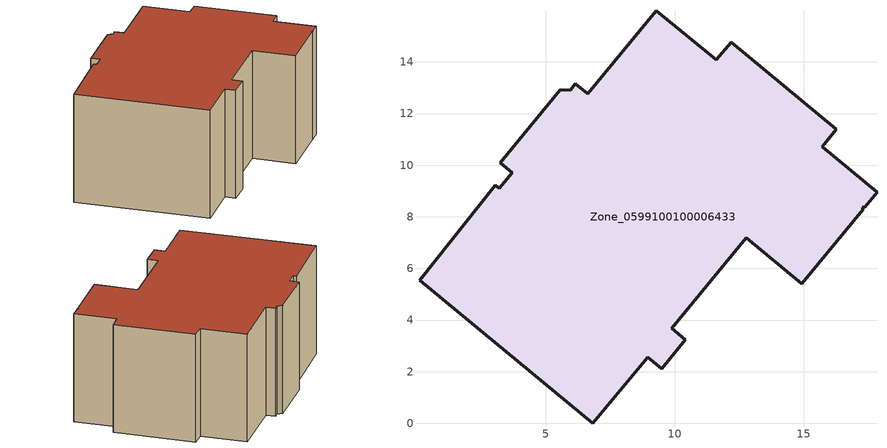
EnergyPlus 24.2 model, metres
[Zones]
Zone_0599100100006433
 floor ground (C_G): 3.7,9.71 3.24,10.09 5.57,12.92 5.96,12.91 6.15,13.15 6.62,12.77 9.29,15.98 11.6,14.08 12.18,14.77 16.26,11.39 15.71,10.72 17.84,8.95 17.36,8.37 17.26,8.36 17.3,8.29 14.92,5.41 12.77,7.19 9.88,3.69 10.42,3.23 9.49,2.12 8.95,2.57 6.83,0 0.11,5.54 3.04,9.23 3.2,9.1 z0
 wall outside (C_F): 16.26,11.39 12.18,14.77 11.6,14.08 9.29,15.98 6.62,12.77 6.15,13.15 5.96,12.91 5.57,12.92 3.24,10.09 3.7,9.71 3.2,9.1 3.04,9.23 0.11,5.54 6.83,0 8.95,2.57 9.49,2.12 10.42,3.23 9.88,3.69 12.77,7.19 14.92,5.41 17.3,8.29 17.26,8.36 17.36,8.37 17.84,8.95 15.71,10.72 16.26,11.39 z0:7.25
 roof outside (C_R): 6.15,13.15 5.96,12.91 5.57,12.92 3.24,10.09 3.7,9.71 3.2,9.1 3.04,9.23 0.11,5.54 6.83,0 8.95,2.57 9.49,2.12 10.42,3.23 9.88,3.69 12.77,7.19 14.92,5.41 17.3,8.29 17.26,8.36 17.36,8.37 17.84,8.95 15.71,10.72 16.26,11.39 12.18,14.77 11.6,14.08 9.29,15.98 6.62,12.77 z7.25
[BUILDING]
Pand.0599100100006433: North Axis=0; Terrain=City; Loads Convergence Tolerance Value=0.04; Temperature Convergence Tolerance Value=0.4; Solar Distribution=FullExterior; Maximum Number of Warmup Days=25; Minimum Number of Warmup Days=1
[Site:Location]
Rotterdam.The.Hague.AP_ZH_NLD Design_Conditions: Latitude=51.96; Longitude=4.45; Time Zone=1; Elevation=-4.5
[SITE:GROUNDTEMPERATURE:BUILDINGSURFACE]
18, 18, 18, 18, 18, 18, 18, 18, 18, 18, 18, 18
[MATERIAL] Thermal Absorptance=0.9; Solar Absorptance=0.7; Visible Absorptance=0.7
Name | Roughness | Thickness | Conductivity | Density | Specific Heat
G.D.2006-2014 | MediumSmooth | 0.15 | 0.06 | 540 | 1210
F.D.2006-2014 | Rough | 0.3 | 0.12 | 1920 | 840
R.D.2006-2014 | MediumRough | 0.2 | 0.08 | 1500 | 1000
[CONSTRUCTION]
C_G: G.D.2006-2014
C_F: F.D.2006-2014
C_R: R.D.2006-2014
[ZONE]
Zone_0599100100006433: Type=1; Multiplier=1; Ceiling Height=Autocalculate; Volume=Autocalculate; Floor Area=autocalculate; Part of Total Floor Area=Yes
[ZONEINFILTRATION:DESIGNFLOWRATE]
Infil_Zone_0599100100006433: Zone or ZoneList or Space or SpaceList=Zone_0599100100006433; Schedule=AlwaysOn; Design Flow Rate Calculation Method=Flow/Area; Flow Rate per Floor Area=0.0021; Constant Term Coefficient=1; Temperature Term Coefficient=0; Velocity Term Coefficient=0; Velocity Squared Term Coefficient=0
[HVACTEMPLATE:ZONE:IDEALLOADSAIRSYSTEM]
Zone_0599100100006433: Maximum Heating Supply Air Temperature=50; Minimum Cooling Supply Air Temperature=13; Maximum Heating Supply Air Humidity Ratio=0.0156; Minimum Cooling Supply Air Humidity Ratio=0.0077; Heating Limit=NoLimit; Cooling Limit=NoLimit; Dehumidification Control Type=ConstantSensibleHeatRatio; Cooling Sensible Heat Ratio=0.7; Dehumidification Setpoint=60; Humidification Control Type=None; Humidification Setpoint=30; Outdoor Air Method=None; Outdoor Air Flow Rate per Person=0.00944; Outdoor Air Flow Rate per Zone Floor Area=0; Outdoor Air Flow Rate per Zone=0; Demand Controlled Ventilation Type=None; Outdoor Air Economizer Type=NoEconomizer; Heat Recovery Type=None; Sensible Heat Recovery Effectiveness=0.7; Latent Heat Recovery Effectiveness=0.65
[ZONECONTROL:THERMOSTAT]
ThermostatControl_Zone_0599100100006433: Zone or ZoneList=Zone_0599100100006433; Control Type Schedule=DualSetpointControlType; Control 1=Thermostat_Zone_0599100100006433; Temperature Difference Between Cutout And Setpoint=0
[THERMOSTATSETPOINT:DUALSETPOINT]
Thermostat_Zone_0599100100006433: Heating Setpoint Temperature Schedule=HeatingSetpoint_Zone_0599100100006433; Cooling Setpoint Temperature Schedule=CoolingSetpoint_Zone_0599100100006433
[SCHEDULE:COMPACT]
HeatingSetpoint_Zone_0599100100006433: Through: 12/31, For: AllDays, Until: 24:00, 21
CoolingSetpoint_Zone_0599100100006433: Through: 12/31, For: AllDays, Until: 24:00, 24
DualSetpointControlType: Through: 12/31, For: AllDays, Until: 24:00, 4
AlwaysOn: Through: 12/31, For: AllDays, Until: 24:00, 1
